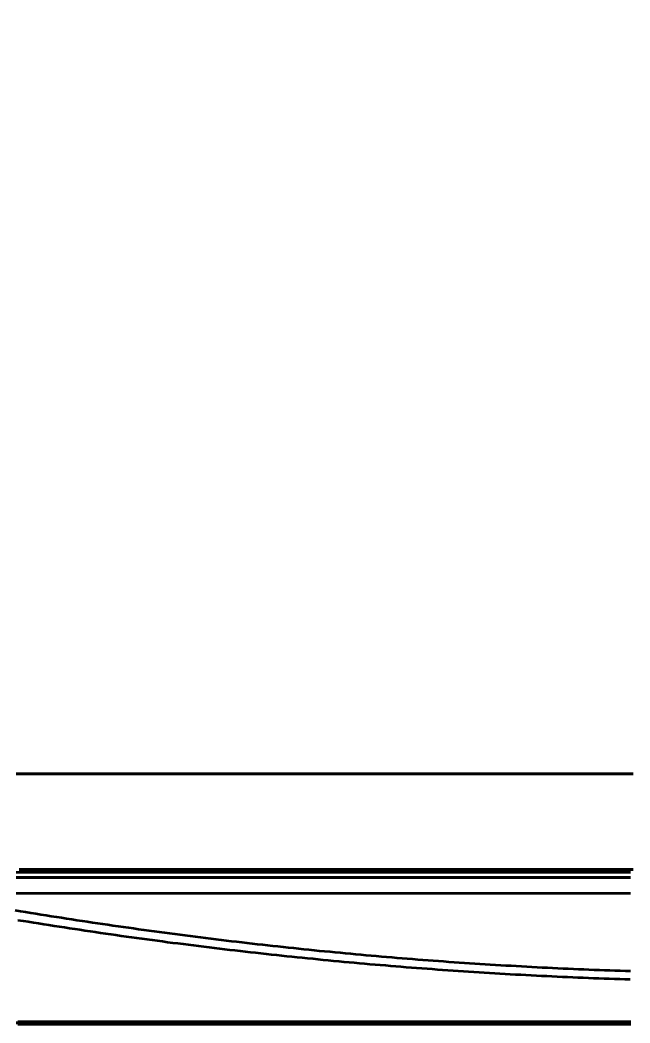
# Model space of a CAD drawing. Header units: millimetres. Extents: x 0 to 2208, y 0 to 420.
# Drawn here: x 90.56 to 102.3, y 123.34 to 142.66 of the extents above; entities that cross this region are included whole.
import ezdxf

# ---------------------------------------------------------------- set-up
doc = ezdxf.new("R2010")
doc.units = ezdxf.units.MM
doc.linetypes.add('IRAM-E-TRAZOS', pattern=[5, 4, -1])
for name, color, linetype, lineweight in [('01-VISIBLE', 7, 'CONTINUOUS', 70), ('02-OCULTA', 4, 'IRAM-E-TRAZOS', 35), ('04-COTA', 3, 'CONTINUOUS', 18)]:
    doc.layers.add(name, color=color, linetype=linetype, lineweight=lineweight)
doc.styles.add('ISO3098', font='isocpeur.ttf')
doc.dimstyles.new('FLAMA-IRAM', dxfattribs={"dimtxt": 3.5, "dimasz": 3.5, "dimexe": 2, "dimexo": 1.5, "dimgap": 1, "dimtad": 1, "dimdec": 1, "dimtxsty": 'ISO3098', "dimblk": 'IRAM_FLECHA', "dimblk1": 'IRAM_FLECHA', "dimblk2": 'IRAM_FLECHA', "dimcen": 2.5, "dimclrd": 256, "dimclre": 256, "dimclrt": 256, "dimazin": 3, "dimtfac": 1, "dimtmove": 0, "dimatfit": 3, "dimlwd": 18, "dimlwe": 18})

# ---------------------------------------------------------------- blocks, each defined once
blk = doc.blocks.new('IRAM_FLECHA')
blk.add_solid([(0, 0), (-1, 0.125), (-1, -0.125)])

msp = doc.modelspace()

# ---------------------------------------------------------------- linework, layer by layer
at = {"layer": '01-VISIBLE'}
msp.add_lwpolyline([(90.513, 123.335), (90.613, 123.335), (90.713, 123.335), (90.813, 123.335), (90.913, 123.335), (91.013, 123.335), (91.113, 123.335), (91.213, 123.335), (91.313, 123.335), (91.413, 123.335), (91.513, 123.335), (91.613, 123.335), (91.713, 123.335), (91.813, 123.335), (91.913, 123.335), (92.013, 123.335), (92.113, 123.335), (92.213, 123.335), (92.313, 123.335), (92.413, 123.335), (92.513, 123.335), (92.613, 123.335), (92.713, 123.335), (92.813, 123.335), (92.913, 123.335), (93.013, 123.335), (93.113, 123.335), (93.213, 123.335), (93.313, 123.335), (93.413, 123.335), (93.513, 123.335), (93.613, 123.335), (93.713, 123.335), (93.813, 123.335), (93.913, 123.335), (94.013, 123.335), (94.113, 123.335), (94.213, 123.335), (94.313, 123.335), (94.413, 123.335), (94.513, 123.335), (94.613, 123.335), (94.713, 123.335), (94.813, 123.335), (94.913, 123.335), (95.013, 123.335), (95.113, 123.335), (95.213, 123.335), (95.313, 123.335), (95.413, 123.335), (95.513, 123.335), (95.613, 123.335), (95.713, 123.335), (95.813, 123.335), (95.913, 123.335), (96.013, 123.335), (96.113, 123.335), (96.213, 123.335), (96.313, 123.335), (96.413, 123.335), (96.513, 123.335), (96.613, 123.335), (96.713, 123.335), (96.813, 123.335), (96.913, 123.335), (97.013, 123.335), (97.113, 123.335), (97.213, 123.335), (97.313, 123.335), (97.413, 123.335), (97.513, 123.335), (97.613, 123.335), (97.713, 123.335), (97.813, 123.335), (97.913, 123.335), (98.013, 123.335), (98.113, 123.335), (98.213, 123.335), (98.313, 123.335), (98.413, 123.335), (98.513, 123.335), (98.613, 123.335), (98.713, 123.335), (98.813, 123.335), (98.913, 123.335), (99.013, 123.335), (99.113, 123.335), (99.213, 123.335), (99.313, 123.335), (99.413, 123.335), (99.513, 123.335), (99.613, 123.335), (99.713, 123.335), (99.813, 123.335), (99.913, 123.335), (100.013, 123.335), (100.113, 123.335), (100.213, 123.335), (100.313, 123.335), (100.413, 123.335), (100.513, 123.335), (100.613, 123.335), (100.713, 123.335), (100.813, 123.335), (100.913, 123.335), (101.013, 123.335), (101.113, 123.335), (101.213, 123.335), (101.313, 123.335), (101.413, 123.335), (101.513, 123.335), (101.613, 123.335), (101.713, 123.335), (101.813, 123.335), (101.913, 123.335), (102.013, 123.335), (102.113, 123.335), (102.213, 123.335), (102.313, 123.335)], dxfattribs=at)
at = {"layer": '02-OCULTA'}
for points in [[(102.307, 128.135), (102.207, 128.135), (102.107, 128.135), (102.007, 128.135), (101.906, 128.135), (101.806, 128.135), (101.706, 128.135), (101.606, 128.135), (101.506, 128.135), (101.405, 128.135), (101.305, 128.135), (101.205, 128.135), (101.105, 128.135), (101.004, 128.135), (100.904, 128.135), (100.804, 128.135), (100.704, 128.135), (100.604, 128.135), (100.503, 128.135), (100.403, 128.135), (100.303, 128.135), (100.203, 128.135), (100.103, 128.135), (100.002, 128.135), (99.902, 128.135), (99.802, 128.135), (99.702, 128.135), (99.602, 128.135), (99.501, 128.135), (99.401, 128.135), (99.301, 128.135), (99.201, 128.135), (99.1, 128.135), (99, 128.135), (98.9, 128.135), (98.8, 128.135), (98.7, 128.135), (98.599, 128.135), (98.499, 128.135), (98.399, 128.135), (98.299, 128.135), (98.199, 128.135), (98.098, 128.135), (97.998, 128.135), (97.898, 128.135), (97.798, 128.135), (97.697, 128.135), (97.597, 128.135), (97.497, 128.135), (97.397, 128.135), (97.297, 128.135), (97.196, 128.135), (97.096, 128.135), (96.996, 128.135), (96.896, 128.135), (96.796, 128.135), (96.695, 128.135), (96.595, 128.135), (96.495, 128.135), (96.395, 128.135), (96.294, 128.135), (96.194, 128.135), (96.094, 128.135), (95.994, 128.135), (95.894, 128.135), (95.793, 128.135), (95.693, 128.135), (95.593, 128.135), (95.493, 128.135), (95.393, 128.135), (95.292, 128.135), (95.192, 128.135), (95.092, 128.135), (94.992, 128.135), (94.892, 128.135), (94.791, 128.135), (94.691, 128.135), (94.591, 128.135), (94.491, 128.135), (94.39, 128.135), (94.29, 128.135), (94.19, 128.135), (94.09, 128.135), (93.99, 128.135), (93.889, 128.135), (93.789, 128.135), (93.689, 128.135), (93.589, 128.135), (93.489, 128.135), (93.388, 128.135), (93.288, 128.135), (93.188, 128.135), (93.088, 128.135), (92.987, 128.135), (92.887, 128.135), (92.787, 128.135), (92.687, 128.135), (92.587, 128.135), (92.486, 128.135), (92.386, 128.135), (92.286, 128.135), (92.186, 128.135), (92.086, 128.135), (91.985, 128.135), (91.885, 128.135), (91.785, 128.135), (91.685, 128.135), (91.584, 128.135), (91.484, 128.135), (91.384, 128.135), (91.284, 128.135), (91.184, 128.135), (91.083, 128.135), (90.983, 128.135), (90.883, 128.135), (90.783, 128.135), (90.683, 128.135), (90.582, 128.135), (90.482, 128.135)], [(90.482, 128.135), (90.582, 128.135), (90.683, 128.135), (90.783, 128.135), (90.883, 128.135), (90.983, 128.135), (91.083, 128.135), (91.184, 128.135), (91.284, 128.135), (91.384, 128.135), (91.484, 128.135), (91.584, 128.135), (91.685, 128.135), (91.785, 128.135), (91.885, 128.135), (91.985, 128.135), (92.086, 128.135), (92.186, 128.135), (92.286, 128.135), (92.386, 128.135), (92.486, 128.135), (92.587, 128.135), (92.687, 128.135), (92.787, 128.135), (92.887, 128.135), (92.987, 128.135), (93.088, 128.135), (93.188, 128.135), (93.288, 128.135), (93.388, 128.135), (93.489, 128.135), (93.589, 128.135), (93.689, 128.135), (93.789, 128.135), (93.889, 128.135), (93.99, 128.135), (94.09, 128.135), (94.19, 128.135), (94.29, 128.135), (94.39, 128.135), (94.491, 128.135), (94.591, 128.135), (94.691, 128.135), (94.791, 128.135), (94.892, 128.135), (94.992, 128.135), (95.092, 128.135), (95.192, 128.135), (95.292, 128.135), (95.393, 128.135), (95.493, 128.135), (95.593, 128.135), (95.693, 128.135), (95.793, 128.135), (95.894, 128.135), (95.994, 128.135), (96.094, 128.135), (96.194, 128.135), (96.294, 128.135), (96.395, 128.135), (96.495, 128.135), (96.595, 128.135), (96.695, 128.135), (96.796, 128.135), (96.896, 128.135), (96.996, 128.135), (97.096, 128.135), (97.196, 128.135), (97.297, 128.135), (97.397, 128.135), (97.497, 128.135), (97.597, 128.135), (97.697, 128.135), (97.798, 128.135), (97.898, 128.135), (97.998, 128.135), (98.098, 128.135), (98.199, 128.135), (98.299, 128.135), (98.399, 128.135), (98.499, 128.135), (98.599, 128.135), (98.7, 128.135), (98.8, 128.135), (98.9, 128.135), (99, 128.135), (99.1, 128.135), (99.201, 128.135), (99.301, 128.135), (99.401, 128.135), (99.501, 128.135), (99.602, 128.135), (99.702, 128.135), (99.802, 128.135), (99.902, 128.135), (100.002, 128.135), (100.103, 128.135), (100.203, 128.135), (100.303, 128.135), (100.403, 128.135), (100.503, 128.135), (100.604, 128.135), (100.704, 128.135), (100.804, 128.135), (100.904, 128.135), (101.004, 128.135), (101.105, 128.135), (101.205, 128.135), (101.305, 128.135), (101.405, 128.135), (101.506, 128.135), (101.606, 128.135), (101.706, 128.135), (101.806, 128.135), (101.906, 128.135), (102.007, 128.135), (102.107, 128.135), (102.207, 128.135), (102.307, 128.135)], [(102.359, 128.135), (102.259, 128.135), (102.158, 128.135), (102.058, 128.135), (101.958, 128.135), (101.858, 128.135), (101.758, 128.135), (101.658, 128.135), (101.557, 128.135), (101.457, 128.135), (101.357, 128.135), (101.257, 128.135), (101.157, 128.135), (101.057, 128.135), (100.956, 128.135), (100.856, 128.135), (100.756, 128.135), (100.656, 128.135), (100.556, 128.135), (100.456, 128.135), (100.356, 128.135), (100.255, 128.135), (100.155, 128.135), (100.055, 128.135), (99.955, 128.135), (99.855, 128.135), (99.755, 128.135), (99.654, 128.135), (99.554, 128.135), (99.454, 128.135), (99.354, 128.135), (99.254, 128.135), (99.154, 128.135), (99.053, 128.135), (98.953, 128.135), (98.853, 128.135), (98.753, 128.135), (98.653, 128.135), (98.553, 128.135), (98.452, 128.135), (98.352, 128.135), (98.252, 128.135), (98.152, 128.135), (98.052, 128.135), (97.952, 128.135), (97.851, 128.135), (97.751, 128.135), (97.651, 128.135), (97.551, 128.135), (97.451, 128.135), (97.351, 128.135), (97.251, 128.135), (97.15, 128.135), (97.05, 128.135), (96.95, 128.135), (96.85, 128.135), (96.75, 128.135), (96.65, 128.135), (96.549, 128.135), (96.449, 128.135), (96.349, 128.135), (96.249, 128.135), (96.149, 128.135), (96.049, 128.135), (95.948, 128.135), (95.848, 128.135), (95.748, 128.135), (95.648, 128.135), (95.548, 128.135), (95.448, 128.135), (95.347, 128.135), (95.247, 128.135), (95.147, 128.135), (95.047, 128.135), (94.947, 128.135), (94.847, 128.135), (94.747, 128.135), (94.646, 128.135), (94.546, 128.135), (94.446, 128.135), (94.346, 128.135), (94.246, 128.135), (94.146, 128.135), (94.045, 128.135), (93.945, 128.135), (93.845, 128.135), (93.745, 128.135), (93.645, 128.135), (93.545, 128.135), (93.444, 128.135), (93.344, 128.135), (93.244, 128.135), (93.144, 128.135), (93.044, 128.135), (92.944, 128.135), (92.843, 128.135), (92.743, 128.135), (92.643, 128.135), (92.543, 128.135), (92.443, 128.135), (92.343, 128.135), (92.242, 128.135), (92.142, 128.135), (92.042, 128.135), (91.942, 128.135), (91.842, 128.135), (91.742, 128.135), (91.642, 128.135), (91.541, 128.135), (91.441, 128.135), (91.341, 128.135), (91.241, 128.135), (91.141, 128.135), (91.041, 128.135), (90.94, 128.135), (90.84, 128.135), (90.74, 128.135), (90.64, 128.135), (90.54, 128.135)], [(90.54, 128.135), (90.64, 128.135), (90.74, 128.135), (90.84, 128.135), (90.94, 128.135), (91.041, 128.135), (91.141, 128.135), (91.241, 128.135), (91.341, 128.135), (91.441, 128.135), (91.541, 128.135), (91.642, 128.135), (91.742, 128.135), (91.842, 128.135), (91.942, 128.135), (92.042, 128.135), (92.142, 128.135), (92.242, 128.135), (92.343, 128.135), (92.443, 128.135), (92.543, 128.135), (92.643, 128.135), (92.743, 128.135), (92.843, 128.135), (92.944, 128.135), (93.044, 128.135), (93.144, 128.135), (93.244, 128.135), (93.344, 128.135), (93.444, 128.135), (93.545, 128.135), (93.645, 128.135), (93.745, 128.135), (93.845, 128.135), (93.945, 128.135), (94.045, 128.135), (94.146, 128.135), (94.246, 128.135), (94.346, 128.135), (94.446, 128.135), (94.546, 128.135), (94.646, 128.135), (94.747, 128.135), (94.847, 128.135), (94.947, 128.135), (95.047, 128.135), (95.147, 128.135), (95.247, 128.135), (95.347, 128.135), (95.448, 128.135), (95.548, 128.135), (95.648, 128.135), (95.748, 128.135), (95.848, 128.135), (95.948, 128.135), (96.049, 128.135), (96.149, 128.135), (96.249, 128.135), (96.349, 128.135), (96.449, 128.135), (96.549, 128.135), (96.65, 128.135), (96.75, 128.135), (96.85, 128.135), (96.95, 128.135), (97.05, 128.135), (97.15, 128.135), (97.251, 128.135), (97.351, 128.135), (97.451, 128.135), (97.551, 128.135), (97.651, 128.135), (97.751, 128.135), (97.851, 128.135), (97.952, 128.135), (98.052, 128.135), (98.152, 128.135), (98.252, 128.135), (98.352, 128.135), (98.452, 128.135), (98.553, 128.135), (98.653, 128.135), (98.753, 128.135), (98.853, 128.135), (98.953, 128.135), (99.053, 128.135), (99.154, 128.135), (99.254, 128.135), (99.354, 128.135), (99.454, 128.135), (99.554, 128.135), (99.654, 128.135), (99.755, 128.135), (99.855, 128.135), (99.955, 128.135), (100.055, 128.135), (100.155, 128.135), (100.255, 128.135), (100.356, 128.135), (100.456, 128.135), (100.556, 128.135), (100.656, 128.135), (100.756, 128.135), (100.856, 128.135), (100.956, 128.135), (101.057, 128.135), (101.157, 128.135), (101.257, 128.135), (101.357, 128.135), (101.457, 128.135), (101.557, 128.135), (101.658, 128.135), (101.758, 128.135), (101.858, 128.135), (101.958, 128.135), (102.058, 128.135), (102.158, 128.135), (102.259, 128.135), (102.359, 128.135)], [(102.307, 126.235), (102.207, 126.235), (102.107, 126.235), (102.007, 126.235), (101.906, 126.235), (101.806, 126.235), (101.706, 126.235), (101.606, 126.235), (101.506, 126.235), (101.405, 126.235), (101.305, 126.235), (101.205, 126.235), (101.105, 126.235), (101.004, 126.235), (100.904, 126.235), (100.804, 126.235), (100.704, 126.235), (100.604, 126.235), (100.503, 126.235), (100.403, 126.235), (100.303, 126.235), (100.203, 126.235), (100.103, 126.235), (100.002, 126.235), (99.902, 126.235), (99.802, 126.235), (99.702, 126.235), (99.602, 126.235), (99.501, 126.235), (99.401, 126.235), (99.301, 126.235), (99.201, 126.235), (99.1, 126.235), (99, 126.235), (98.9, 126.235), (98.8, 126.235), (98.7, 126.235), (98.599, 126.235), (98.499, 126.235), (98.399, 126.235), (98.299, 126.235), (98.199, 126.235), (98.098, 126.235), (97.998, 126.235), (97.898, 126.235), (97.798, 126.235), (97.697, 126.235), (97.597, 126.235), (97.497, 126.235), (97.397, 126.235), (97.297, 126.235), (97.196, 126.235), (97.096, 126.235), (96.996, 126.235), (96.896, 126.235), (96.796, 126.235), (96.695, 126.235), (96.595, 126.235), (96.495, 126.235), (96.395, 126.235), (96.294, 126.235), (96.194, 126.235), (96.094, 126.235), (95.994, 126.235), (95.894, 126.235), (95.793, 126.235), (95.693, 126.235), (95.593, 126.235), (95.493, 126.235), (95.393, 126.235), (95.292, 126.235), (95.192, 126.235), (95.092, 126.235), (94.992, 126.235), (94.892, 126.235), (94.791, 126.235), (94.691, 126.235), (94.591, 126.235), (94.491, 126.235), (94.39, 126.235), (94.29, 126.235), (94.19, 126.235), (94.09, 126.235), (93.99, 126.235), (93.889, 126.235), (93.789, 126.235), (93.689, 126.235), (93.589, 126.235), (93.489, 126.235), (93.388, 126.235), (93.288, 126.235), (93.188, 126.235), (93.088, 126.235), (92.987, 126.235), (92.887, 126.235), (92.787, 126.235), (92.687, 126.235), (92.587, 126.235), (92.486, 126.235), (92.386, 126.235), (92.286, 126.235), (92.186, 126.235), (92.086, 126.235), (91.985, 126.235), (91.885, 126.235), (91.785, 126.235), (91.685, 126.235), (91.584, 126.235), (91.484, 126.235), (91.384, 126.235), (91.284, 126.235), (91.184, 126.235), (91.083, 126.235), (90.983, 126.235), (90.883, 126.235), (90.783, 126.235), (90.683, 126.235), (90.582, 126.235), (90.482, 126.235)], [(102.307, 126.235), (102.207, 126.235), (102.107, 126.235), (102.007, 126.235), (101.906, 126.235), (101.806, 126.235), (101.706, 126.235), (101.606, 126.235), (101.506, 126.235), (101.405, 126.235), (101.305, 126.235), (101.205, 126.235), (101.105, 126.235), (101.004, 126.235), (100.904, 126.235), (100.804, 126.235), (100.704, 126.235), (100.604, 126.235), (100.503, 126.235), (100.403, 126.235), (100.303, 126.235), (100.203, 126.235), (100.103, 126.235), (100.002, 126.235), (99.902, 126.235), (99.802, 126.235), (99.702, 126.235), (99.602, 126.235), (99.501, 126.235), (99.401, 126.235), (99.301, 126.235), (99.201, 126.235), (99.1, 126.235), (99, 126.235), (98.9, 126.235), (98.8, 126.235), (98.7, 126.235), (98.599, 126.235), (98.499, 126.235), (98.399, 126.235), (98.299, 126.235), (98.199, 126.235), (98.098, 126.235), (97.998, 126.235), (97.898, 126.235), (97.798, 126.235), (97.697, 126.235), (97.597, 126.235), (97.497, 126.235), (97.397, 126.235), (97.297, 126.235), (97.196, 126.235), (97.096, 126.235), (96.996, 126.235), (96.896, 126.235), (96.796, 126.235), (96.695, 126.235), (96.595, 126.235), (96.495, 126.235), (96.395, 126.235), (96.294, 126.235), (96.194, 126.235), (96.094, 126.235), (95.994, 126.235), (95.894, 126.235), (95.793, 126.235), (95.693, 126.235), (95.593, 126.235), (95.493, 126.235), (95.393, 126.235), (95.292, 126.235), (95.192, 126.235), (95.092, 126.235), (94.992, 126.235), (94.892, 126.235), (94.791, 126.235), (94.691, 126.235), (94.591, 126.235), (94.491, 126.235), (94.39, 126.235), (94.29, 126.235), (94.19, 126.235), (94.09, 126.235), (93.99, 126.235), (93.889, 126.235), (93.789, 126.235), (93.689, 126.235), (93.589, 126.235), (93.489, 126.235), (93.388, 126.235), (93.288, 126.235), (93.188, 126.235), (93.088, 126.235), (92.987, 126.235), (92.887, 126.235), (92.787, 126.235), (92.687, 126.235), (92.587, 126.235), (92.486, 126.235), (92.386, 126.235), (92.286, 126.235), (92.186, 126.235), (92.086, 126.235), (91.985, 126.235), (91.885, 126.235), (91.785, 126.235), (91.685, 126.235), (91.584, 126.235), (91.484, 126.235), (91.384, 126.235), (91.284, 126.235), (91.184, 126.235), (91.083, 126.235), (90.983, 126.235), (90.883, 126.235), (90.783, 126.235), (90.683, 126.235), (90.582, 126.235), (90.482, 126.235)], [(102.359, 126.295), (102.259, 126.295), (102.158, 126.295), (102.058, 126.295), (101.958, 126.295), (101.858, 126.295), (101.758, 126.295), (101.658, 126.295), (101.557, 126.295), (101.457, 126.295), (101.357, 126.295), (101.257, 126.295), (101.157, 126.295), (101.057, 126.295), (100.956, 126.295), (100.856, 126.295), (100.756, 126.295), (100.656, 126.295), (100.556, 126.295), (100.456, 126.295), (100.356, 126.295), (100.255, 126.295), (100.155, 126.295), (100.055, 126.295), (99.955, 126.295), (99.855, 126.295), (99.755, 126.295), (99.654, 126.295), (99.554, 126.295), (99.454, 126.295), (99.354, 126.295), (99.254, 126.295), (99.154, 126.295), (99.053, 126.295), (98.953, 126.295), (98.853, 126.295), (98.753, 126.295), (98.653, 126.295), (98.553, 126.295), (98.452, 126.295), (98.352, 126.295), (98.252, 126.295), (98.152, 126.295), (98.052, 126.295), (97.952, 126.295), (97.851, 126.295), (97.751, 126.295), (97.651, 126.295), (97.551, 126.295), (97.451, 126.295), (97.351, 126.295), (97.251, 126.295), (97.15, 126.295), (97.05, 126.295), (96.95, 126.295), (96.85, 126.295), (96.75, 126.295), (96.65, 126.295), (96.549, 126.295), (96.449, 126.295), (96.349, 126.295), (96.249, 126.295), (96.149, 126.295), (96.049, 126.295), (95.948, 126.295), (95.848, 126.295), (95.748, 126.295), (95.648, 126.295), (95.548, 126.295), (95.448, 126.295), (95.347, 126.295), (95.247, 126.295), (95.147, 126.295), (95.047, 126.295), (94.947, 126.295), (94.847, 126.295), (94.747, 126.295), (94.646, 126.295), (94.546, 126.295), (94.446, 126.295), (94.346, 126.295), (94.246, 126.295), (94.146, 126.295), (94.045, 126.295), (93.945, 126.295), (93.845, 126.295), (93.745, 126.295), (93.645, 126.295), (93.545, 126.295), (93.444, 126.295), (93.344, 126.295), (93.244, 126.295), (93.144, 126.295), (93.044, 126.295), (92.944, 126.295), (92.843, 126.295), (92.743, 126.295), (92.643, 126.295), (92.543, 126.295), (92.443, 126.295), (92.343, 126.295), (92.242, 126.295), (92.142, 126.295), (92.042, 126.295), (91.942, 126.295), (91.842, 126.295), (91.742, 126.295), (91.642, 126.295), (91.541, 126.295), (91.441, 126.295), (91.341, 126.295), (91.241, 126.295), (91.141, 126.295), (91.041, 126.295), (90.94, 126.295), (90.84, 126.295), (90.74, 126.295), (90.64, 126.295), (90.54, 126.295)], [(90.54, 126.295), (90.64, 126.295), (90.74, 126.295), (90.84, 126.295), (90.94, 126.295), (91.041, 126.295), (91.141, 126.295), (91.241, 126.295), (91.341, 126.295), (91.441, 126.295), (91.541, 126.295), (91.642, 126.295), (91.742, 126.295), (91.842, 126.295), (91.942, 126.295), (92.042, 126.295), (92.142, 126.295), (92.242, 126.295), (92.343, 126.295), (92.443, 126.295), (92.543, 126.295), (92.643, 126.295), (92.743, 126.295), (92.843, 126.295), (92.944, 126.295), (93.044, 126.295), (93.144, 126.295), (93.244, 126.295), (93.344, 126.295), (93.444, 126.295), (93.545, 126.295), (93.645, 126.295), (93.745, 126.295), (93.845, 126.295), (93.945, 126.295), (94.045, 126.295), (94.146, 126.295), (94.246, 126.295), (94.346, 126.295), (94.446, 126.295), (94.546, 126.295), (94.646, 126.295), (94.747, 126.295), (94.847, 126.295), (94.947, 126.295), (95.047, 126.295), (95.147, 126.295), (95.247, 126.295), (95.347, 126.295), (95.448, 126.295), (95.548, 126.295), (95.648, 126.295), (95.748, 126.295), (95.848, 126.295), (95.948, 126.295), (96.049, 126.295), (96.149, 126.295), (96.249, 126.295), (96.349, 126.295), (96.449, 126.295), (96.549, 126.295), (96.65, 126.295), (96.75, 126.295), (96.85, 126.295), (96.95, 126.295), (97.05, 126.295), (97.15, 126.295), (97.251, 126.295), (97.351, 126.295), (97.451, 126.295), (97.551, 126.295), (97.651, 126.295), (97.751, 126.295), (97.851, 126.295), (97.952, 126.295), (98.052, 126.295), (98.152, 126.295), (98.252, 126.295), (98.352, 126.295), (98.452, 126.295), (98.553, 126.295), (98.653, 126.295), (98.753, 126.295), (98.853, 126.295), (98.953, 126.295), (99.053, 126.295), (99.154, 126.295), (99.254, 126.295), (99.354, 126.295), (99.454, 126.295), (99.554, 126.295), (99.654, 126.295), (99.755, 126.295), (99.855, 126.295), (99.955, 126.295), (100.055, 126.295), (100.155, 126.295), (100.255, 126.295), (100.356, 126.295), (100.456, 126.295), (100.556, 126.295), (100.656, 126.295), (100.756, 126.295), (100.856, 126.295), (100.956, 126.295), (101.057, 126.295), (101.157, 126.295), (101.257, 126.295), (101.357, 126.295), (101.457, 126.295), (101.557, 126.295), (101.658, 126.295), (101.758, 126.295), (101.858, 126.295), (101.958, 126.295), (102.058, 126.295), (102.158, 126.295), (102.259, 126.295), (102.359, 126.295)], [(102.307, 126.135), (102.207, 126.135), (102.107, 126.135), (102.007, 126.135), (101.906, 126.135), (101.806, 126.135), (101.706, 126.135), (101.606, 126.135), (101.506, 126.135), (101.405, 126.135), (101.305, 126.135), (101.205, 126.135), (101.105, 126.135), (101.004, 126.135), (100.904, 126.135), (100.804, 126.135), (100.704, 126.135), (100.604, 126.135), (100.503, 126.135), (100.403, 126.135), (100.303, 126.135), (100.203, 126.135), (100.103, 126.135), (100.002, 126.135), (99.902, 126.135), (99.802, 126.135), (99.702, 126.135), (99.602, 126.135), (99.501, 126.135), (99.401, 126.135), (99.301, 126.135), (99.201, 126.135), (99.1, 126.135), (99, 126.135), (98.9, 126.135), (98.8, 126.135), (98.7, 126.135), (98.599, 126.135), (98.499, 126.135), (98.399, 126.135), (98.299, 126.135), (98.199, 126.135), (98.098, 126.135), (97.998, 126.135), (97.898, 126.135), (97.798, 126.135), (97.697, 126.135), (97.597, 126.135), (97.497, 126.135), (97.397, 126.135), (97.297, 126.135), (97.196, 126.135), (97.096, 126.135), (96.996, 126.135), (96.896, 126.135), (96.796, 126.135), (96.695, 126.135), (96.595, 126.135), (96.495, 126.135), (96.395, 126.135), (96.294, 126.135), (96.194, 126.135), (96.094, 126.135), (95.994, 126.135), (95.894, 126.135), (95.793, 126.135), (95.693, 126.135), (95.593, 126.135), (95.493, 126.135), (95.393, 126.135), (95.292, 126.135), (95.192, 126.135), (95.092, 126.135), (94.992, 126.135), (94.892, 126.135), (94.791, 126.135), (94.691, 126.135), (94.591, 126.135), (94.491, 126.135), (94.39, 126.135), (94.29, 126.135), (94.19, 126.135), (94.09, 126.135), (93.99, 126.135), (93.889, 126.135), (93.789, 126.135), (93.689, 126.135), (93.589, 126.135), (93.489, 126.135), (93.388, 126.135), (93.288, 126.135), (93.188, 126.135), (93.088, 126.135), (92.987, 126.135), (92.887, 126.135), (92.787, 126.135), (92.687, 126.135), (92.587, 126.135), (92.486, 126.135), (92.386, 126.135), (92.286, 126.135), (92.186, 126.135), (92.086, 126.135), (91.985, 126.135), (91.885, 126.135), (91.785, 126.135), (91.685, 126.135), (91.584, 126.135), (91.484, 126.135), (91.384, 126.135), (91.284, 126.135), (91.184, 126.135), (91.083, 126.135), (90.983, 126.135), (90.883, 126.135), (90.783, 126.135), (90.683, 126.135), (90.582, 126.135), (90.482, 126.135)], [(90.482, 126.135), (90.582, 126.135), (90.683, 126.135), (90.783, 126.135), (90.883, 126.135), (90.983, 126.135), (91.083, 126.135), (91.184, 126.135), (91.284, 126.135), (91.384, 126.135), (91.484, 126.135), (91.584, 126.135), (91.685, 126.135), (91.785, 126.135), (91.885, 126.135), (91.985, 126.135), (92.086, 126.135), (92.186, 126.135), (92.286, 126.135), (92.386, 126.135), (92.486, 126.135), (92.587, 126.135), (92.687, 126.135), (92.787, 126.135), (92.887, 126.135), (92.987, 126.135), (93.088, 126.135), (93.188, 126.135), (93.288, 126.135), (93.388, 126.135), (93.489, 126.135), (93.589, 126.135), (93.689, 126.135), (93.789, 126.135), (93.889, 126.135), (93.99, 126.135), (94.09, 126.135), (94.19, 126.135), (94.29, 126.135), (94.39, 126.135), (94.491, 126.135), (94.591, 126.135), (94.691, 126.135), (94.791, 126.135), (94.892, 126.135), (94.992, 126.135), (95.092, 126.135), (95.192, 126.135), (95.292, 126.135), (95.393, 126.135), (95.493, 126.135), (95.593, 126.135), (95.693, 126.135), (95.793, 126.135), (95.894, 126.135), (95.994, 126.135), (96.094, 126.135), (96.194, 126.135), (96.294, 126.135), (96.395, 126.135), (96.495, 126.135), (96.595, 126.135), (96.695, 126.135), (96.796, 126.135), (96.896, 126.135), (96.996, 126.135), (97.096, 126.135), (97.196, 126.135), (97.297, 126.135), (97.397, 126.135), (97.497, 126.135), (97.597, 126.135), (97.697, 126.135), (97.798, 126.135), (97.898, 126.135), (97.998, 126.135), (98.098, 126.135), (98.199, 126.135), (98.299, 126.135), (98.399, 126.135), (98.499, 126.135), (98.599, 126.135), (98.7, 126.135), (98.8, 126.135), (98.9, 126.135), (99, 126.135), (99.1, 126.135), (99.201, 126.135), (99.301, 126.135), (99.401, 126.135), (99.501, 126.135), (99.602, 126.135), (99.702, 126.135), (99.802, 126.135), (99.902, 126.135), (100.002, 126.135), (100.103, 126.135), (100.203, 126.135), (100.303, 126.135), (100.403, 126.135), (100.503, 126.135), (100.604, 126.135), (100.704, 126.135), (100.804, 126.135), (100.904, 126.135), (101.004, 126.135), (101.105, 126.135), (101.205, 126.135), (101.305, 126.135), (101.405, 126.135), (101.506, 126.135), (101.606, 126.135), (101.706, 126.135), (101.806, 126.135), (101.906, 126.135), (102.007, 126.135), (102.107, 126.135), (102.207, 126.135), (102.307, 126.135)], [(90.482, 125.835), (90.582, 125.835), (90.683, 125.835), (90.783, 125.835), (90.883, 125.835), (90.983, 125.835), (91.083, 125.835), (91.184, 125.835), (91.284, 125.835), (91.384, 125.835), (91.484, 125.835), (91.584, 125.835), (91.685, 125.835), (91.785, 125.835), (91.885, 125.835), (91.985, 125.835), (92.086, 125.835), (92.186, 125.835), (92.286, 125.835), (92.386, 125.835), (92.486, 125.835), (92.587, 125.835), (92.687, 125.835), (92.787, 125.835), (92.887, 125.835), (92.987, 125.835), (93.088, 125.835), (93.188, 125.835), (93.288, 125.835), (93.388, 125.835), (93.489, 125.835), (93.589, 125.835), (93.689, 125.835), (93.789, 125.835), (93.889, 125.835), (93.99, 125.835), (94.09, 125.835), (94.19, 125.835), (94.29, 125.835), (94.39, 125.835), (94.491, 125.835), (94.591, 125.835), (94.691, 125.835), (94.791, 125.835), (94.892, 125.835), (94.992, 125.835), (95.092, 125.835), (95.192, 125.835), (95.292, 125.835), (95.393, 125.835), (95.493, 125.835), (95.593, 125.835), (95.693, 125.835), (95.793, 125.835), (95.894, 125.835), (95.994, 125.835), (96.094, 125.835), (96.194, 125.835), (96.294, 125.835), (96.395, 125.835), (96.495, 125.835), (96.595, 125.835), (96.695, 125.835), (96.796, 125.835), (96.896, 125.835), (96.996, 125.835), (97.096, 125.835), (97.196, 125.835), (97.297, 125.835), (97.397, 125.835), (97.497, 125.835), (97.597, 125.835), (97.697, 125.835), (97.798, 125.835), (97.898, 125.835), (97.998, 125.835), (98.098, 125.835), (98.199, 125.835), (98.299, 125.835), (98.399, 125.835), (98.499, 125.835), (98.599, 125.835), (98.7, 125.835), (98.8, 125.835), (98.9, 125.835), (99, 125.835), (99.1, 125.835), (99.201, 125.835), (99.301, 125.835), (99.401, 125.835), (99.501, 125.835), (99.602, 125.835), (99.702, 125.835), (99.802, 125.835), (99.902, 125.835), (100.002, 125.835), (100.103, 125.835), (100.203, 125.835), (100.303, 125.835), (100.403, 125.835), (100.503, 125.835), (100.604, 125.835), (100.704, 125.835), (100.804, 125.835), (100.904, 125.835), (101.004, 125.835), (101.105, 125.835), (101.205, 125.835), (101.305, 125.835), (101.405, 125.835), (101.506, 125.835), (101.606, 125.835), (101.706, 125.835), (101.806, 125.835), (101.906, 125.835), (102.007, 125.835), (102.107, 125.835), (102.207, 125.835), (102.307, 125.835)], [(90.482, 125.835), (90.582, 125.835), (90.683, 125.835), (90.783, 125.835), (90.883, 125.835), (90.983, 125.835), (91.083, 125.835), (91.184, 125.835), (91.284, 125.835), (91.384, 125.835), (91.484, 125.835), (91.584, 125.835), (91.685, 125.835), (91.785, 125.835), (91.885, 125.835), (91.985, 125.835), (92.086, 125.835), (92.186, 125.835), (92.286, 125.835), (92.386, 125.835), (92.486, 125.835), (92.587, 125.835), (92.687, 125.835), (92.787, 125.835), (92.887, 125.835), (92.987, 125.835), (93.088, 125.835), (93.188, 125.835), (93.288, 125.835), (93.388, 125.835), (93.489, 125.835), (93.589, 125.835), (93.689, 125.835), (93.789, 125.835), (93.889, 125.835), (93.99, 125.835), (94.09, 125.835), (94.19, 125.835), (94.29, 125.835), (94.39, 125.835), (94.491, 125.835), (94.591, 125.835), (94.691, 125.835), (94.791, 125.835), (94.892, 125.835), (94.992, 125.835), (95.092, 125.835), (95.192, 125.835), (95.292, 125.835), (95.393, 125.835), (95.493, 125.835), (95.593, 125.835), (95.693, 125.835), (95.793, 125.835), (95.894, 125.835), (95.994, 125.835), (96.094, 125.835), (96.194, 125.835), (96.294, 125.835), (96.395, 125.835), (96.495, 125.835), (96.595, 125.835), (96.695, 125.835), (96.796, 125.835), (96.896, 125.835), (96.996, 125.835), (97.096, 125.835), (97.196, 125.835), (97.297, 125.835), (97.397, 125.835), (97.497, 125.835), (97.597, 125.835), (97.697, 125.835), (97.798, 125.835), (97.898, 125.835), (97.998, 125.835), (98.098, 125.835), (98.199, 125.835), (98.299, 125.835), (98.399, 125.835), (98.499, 125.835), (98.599, 125.835), (98.7, 125.835), (98.8, 125.835), (98.9, 125.835), (99, 125.835), (99.1, 125.835), (99.201, 125.835), (99.301, 125.835), (99.401, 125.835), (99.501, 125.835), (99.602, 125.835), (99.702, 125.835), (99.802, 125.835), (99.902, 125.835), (100.002, 125.835), (100.103, 125.835), (100.203, 125.835), (100.303, 125.835), (100.403, 125.835), (100.503, 125.835), (100.604, 125.835), (100.704, 125.835), (100.804, 125.835), (100.904, 125.835), (101.004, 125.835), (101.105, 125.835), (101.205, 125.835), (101.305, 125.835), (101.405, 125.835), (101.506, 125.835), (101.606, 125.835), (101.706, 125.835), (101.806, 125.835), (101.906, 125.835), (102.007, 125.835), (102.107, 125.835), (102.207, 125.835), (102.307, 125.835)], [(90.463, 125.508), (90.562, 125.492), (90.661, 125.476), (90.76, 125.46), (90.858, 125.443), (90.957, 125.427), (91.056, 125.412), (91.155, 125.396), (91.254, 125.38), (91.353, 125.365), (91.452, 125.349), (91.551, 125.334), (91.65, 125.319), (91.749, 125.304), (91.848, 125.289), (91.947, 125.274), (92.046, 125.259), (92.145, 125.244), (92.244, 125.23), (92.343, 125.215), (92.442, 125.201), (92.541, 125.187), (92.64, 125.173), (92.739, 125.159), (92.838, 125.145), (92.937, 125.131), (93.037, 125.117), (93.136, 125.104), (93.235, 125.09), (93.334, 125.077), (93.433, 125.064), (93.533, 125.051), (93.632, 125.037), (93.731, 125.025), (93.831, 125.012), (93.93, 124.999), (94.029, 124.987), (94.129, 124.974), (94.228, 124.962), (94.327, 124.95), (94.427, 124.937), (94.526, 124.925), (94.625, 124.914), (94.725, 124.902), (94.824, 124.89), (94.924, 124.879), (95.023, 124.867), (95.123, 124.856), (95.222, 124.845), (95.322, 124.833), (95.421, 124.822), (95.521, 124.812), (95.62, 124.801), (95.72, 124.79), (95.819, 124.78), (95.919, 124.769), (96.018, 124.759), (96.118, 124.749), (96.218, 124.738), (96.317, 124.728), (96.417, 124.719), (96.517, 124.709), (96.616, 124.699), (96.716, 124.69), (96.816, 124.68), (96.915, 124.671), (97.015, 124.662), (97.115, 124.653), (97.214, 124.644), (97.314, 124.635), (97.414, 124.626), (97.514, 124.617), (97.613, 124.609), (97.713, 124.601), (97.813, 124.592), (97.913, 124.584), (98.012, 124.576), (98.112, 124.568), (98.212, 124.56), (98.312, 124.552), (98.412, 124.545), (98.511, 124.537), (98.611, 124.53), (98.711, 124.523), (98.811, 124.516), (98.911, 124.509), (99.011, 124.502), (99.111, 124.495), (99.211, 124.488), (99.31, 124.481), (99.41, 124.475), (99.51, 124.469), (99.61, 124.462), (99.71, 124.456), (99.81, 124.45), (99.91, 124.444), (100.01, 124.439), (100.11, 124.433), (100.21, 124.427), (100.31, 124.422), (100.41, 124.417), (100.51, 124.411), (100.61, 124.406), (100.71, 124.401), (100.81, 124.396), (100.91, 124.392), (101.01, 124.387), (101.11, 124.382), (101.21, 124.378), (101.31, 124.374), (101.41, 124.37), (101.51, 124.365), (101.61, 124.361), (101.71, 124.358), (101.81, 124.354), (101.91, 124.35), (102.01, 124.347), (102.11, 124.343), (102.21, 124.34), (102.31, 124.337)], [(90.515, 125.319), (90.615, 125.303), (90.714, 125.287), (90.813, 125.271), (90.912, 125.255), (91.011, 125.24), (91.11, 125.224), (91.21, 125.209), (91.309, 125.193), (91.408, 125.178), (91.507, 125.163), (91.607, 125.148), (91.706, 125.133), (91.805, 125.118), (91.905, 125.103), (92.004, 125.089), (92.103, 125.074), (92.203, 125.06), (92.302, 125.045), (92.402, 125.031), (92.501, 125.017), (92.6, 125.003), (92.7, 124.989), (92.799, 124.976), (92.899, 124.962), (92.998, 124.948), (93.098, 124.935), (93.197, 124.922), (93.297, 124.909), (93.397, 124.895), (93.496, 124.882), (93.596, 124.87), (93.695, 124.857), (93.795, 124.844), (93.895, 124.832), (93.994, 124.819), (94.094, 124.807), (94.194, 124.795), (94.293, 124.783), (94.393, 124.771), (94.493, 124.759), (94.593, 124.747), (94.692, 124.735), (94.792, 124.724), (94.892, 124.712), (94.992, 124.701), (95.091, 124.69), (95.191, 124.679), (95.291, 124.668), (95.391, 124.657), (95.491, 124.646), (95.591, 124.635), (95.69, 124.625), (95.79, 124.614), (95.89, 124.604), (95.99, 124.594), (96.09, 124.584), (96.19, 124.574), (96.29, 124.564), (96.39, 124.554), (96.49, 124.544), (96.59, 124.535), (96.69, 124.525), (96.79, 124.516), (96.89, 124.507), (96.99, 124.498), (97.09, 124.489), (97.19, 124.48), (97.29, 124.471), (97.39, 124.463), (97.49, 124.454), (97.59, 124.446), (97.69, 124.437), (97.79, 124.429), (97.89, 124.421), (97.99, 124.413), (98.091, 124.405), (98.191, 124.397), (98.291, 124.39), (98.391, 124.382), (98.491, 124.375), (98.591, 124.367), (98.691, 124.36), (98.792, 124.353), (98.892, 124.346), (98.992, 124.339), (99.092, 124.333), (99.192, 124.326), (99.293, 124.319), (99.393, 124.313), (99.493, 124.307), (99.593, 124.301), (99.694, 124.295), (99.794, 124.289), (99.894, 124.283), (99.994, 124.277), (100.095, 124.271), (100.195, 124.266), (100.295, 124.261), (100.395, 124.255), (100.496, 124.25), (100.596, 124.245), (100.696, 124.24), (100.797, 124.235), (100.897, 124.231), (100.997, 124.226), (101.098, 124.221), (101.198, 124.217), (101.298, 124.213), (101.399, 124.209), (101.499, 124.205), (101.599, 124.201), (101.7, 124.197), (101.8, 124.193), (101.9, 124.19), (102.001, 124.186), (102.101, 124.183), (102.202, 124.18), (102.302, 124.177)], [(102.307, 123.335), (102.207, 123.335), (102.107, 123.335), (102.007, 123.335), (101.906, 123.335), (101.806, 123.335), (101.706, 123.335), (101.606, 123.335), (101.506, 123.335), (101.405, 123.335), (101.305, 123.335), (101.205, 123.335), (101.105, 123.335), (101.004, 123.335), (100.904, 123.335), (100.804, 123.335), (100.704, 123.335), (100.604, 123.335), (100.503, 123.335), (100.403, 123.335), (100.303, 123.335), (100.203, 123.335), (100.103, 123.335), (100.002, 123.335), (99.902, 123.335), (99.802, 123.335), (99.702, 123.335), (99.602, 123.335), (99.501, 123.335), (99.401, 123.335), (99.301, 123.335), (99.201, 123.335), (99.1, 123.335), (99, 123.335), (98.9, 123.335), (98.8, 123.335), (98.7, 123.335), (98.599, 123.335), (98.499, 123.335), (98.399, 123.335), (98.299, 123.335), (98.199, 123.335), (98.098, 123.335), (97.998, 123.335), (97.898, 123.335), (97.798, 123.335), (97.697, 123.335), (97.597, 123.335), (97.497, 123.335), (97.397, 123.335), (97.297, 123.335), (97.196, 123.335), (97.096, 123.335), (96.996, 123.335), (96.896, 123.335), (96.796, 123.335), (96.695, 123.335), (96.595, 123.335), (96.495, 123.335), (96.395, 123.335), (96.294, 123.335), (96.194, 123.335), (96.094, 123.335), (95.994, 123.335), (95.894, 123.335), (95.793, 123.335), (95.693, 123.335), (95.593, 123.335), (95.493, 123.335), (95.393, 123.335), (95.292, 123.335), (95.192, 123.335), (95.092, 123.335), (94.992, 123.335), (94.892, 123.335), (94.791, 123.335), (94.691, 123.335), (94.591, 123.335), (94.491, 123.335), (94.39, 123.335), (94.29, 123.335), (94.19, 123.335), (94.09, 123.335), (93.99, 123.335), (93.889, 123.335), (93.789, 123.335), (93.689, 123.335), (93.589, 123.335), (93.489, 123.335), (93.388, 123.335), (93.288, 123.335), (93.188, 123.335), (93.088, 123.335), (92.987, 123.335), (92.887, 123.335), (92.787, 123.335), (92.687, 123.335), (92.587, 123.335), (92.486, 123.335), (92.386, 123.335), (92.286, 123.335), (92.186, 123.335), (92.086, 123.335), (91.985, 123.335), (91.885, 123.335), (91.785, 123.335), (91.685, 123.335), (91.584, 123.335), (91.484, 123.335), (91.384, 123.335), (91.284, 123.335), (91.184, 123.335), (91.083, 123.335), (90.983, 123.335), (90.883, 123.335), (90.783, 123.335), (90.683, 123.335), (90.582, 123.335), (90.482, 123.335)], [(90.482, 123.335), (90.582, 123.335), (90.683, 123.335), (90.783, 123.335), (90.883, 123.335), (90.983, 123.335), (91.083, 123.335), (91.184, 123.335), (91.284, 123.335), (91.384, 123.335), (91.484, 123.335), (91.584, 123.335), (91.685, 123.335), (91.785, 123.335), (91.885, 123.335), (91.985, 123.335), (92.086, 123.335), (92.186, 123.335), (92.286, 123.335), (92.386, 123.335), (92.486, 123.335), (92.587, 123.335), (92.687, 123.335), (92.787, 123.335), (92.887, 123.335), (92.987, 123.335), (93.088, 123.335), (93.188, 123.335), (93.288, 123.335), (93.388, 123.335), (93.489, 123.335), (93.589, 123.335), (93.689, 123.335), (93.789, 123.335), (93.889, 123.335), (93.99, 123.335), (94.09, 123.335), (94.19, 123.335), (94.29, 123.335), (94.39, 123.335), (94.491, 123.335), (94.591, 123.335), (94.691, 123.335), (94.791, 123.335), (94.892, 123.335), (94.992, 123.335), (95.092, 123.335), (95.192, 123.335), (95.292, 123.335), (95.393, 123.335), (95.493, 123.335), (95.593, 123.335), (95.693, 123.335), (95.793, 123.335), (95.894, 123.335), (95.994, 123.335), (96.094, 123.335), (96.194, 123.335), (96.294, 123.335), (96.395, 123.335), (96.495, 123.335), (96.595, 123.335), (96.695, 123.335), (96.796, 123.335), (96.896, 123.335), (96.996, 123.335), (97.096, 123.335), (97.196, 123.335), (97.297, 123.335), (97.397, 123.335), (97.497, 123.335), (97.597, 123.335), (97.697, 123.335), (97.798, 123.335), (97.898, 123.335), (97.998, 123.335), (98.098, 123.335), (98.199, 123.335), (98.299, 123.335), (98.399, 123.335), (98.499, 123.335), (98.599, 123.335), (98.7, 123.335), (98.8, 123.335), (98.9, 123.335), (99, 123.335), (99.1, 123.335), (99.201, 123.335), (99.301, 123.335), (99.401, 123.335), (99.501, 123.335), (99.602, 123.335), (99.702, 123.335), (99.802, 123.335), (99.902, 123.335), (100.002, 123.335), (100.103, 123.335), (100.203, 123.335), (100.303, 123.335), (100.403, 123.335), (100.503, 123.335), (100.604, 123.335), (100.704, 123.335), (100.804, 123.335), (100.904, 123.335), (101.004, 123.335), (101.105, 123.335), (101.205, 123.335), (101.305, 123.335), (101.405, 123.335), (101.506, 123.335), (101.606, 123.335), (101.706, 123.335), (101.806, 123.335), (101.906, 123.335), (102.007, 123.335), (102.107, 123.335), (102.207, 123.335), (102.307, 123.335)], [(102.313, 123.335), (102.213, 123.335), (102.113, 123.335), (102.013, 123.335), (101.913, 123.335), (101.813, 123.335), (101.713, 123.335), (101.613, 123.335), (101.513, 123.335), (101.413, 123.335), (101.313, 123.335), (101.213, 123.335), (101.113, 123.335), (101.013, 123.335), (100.913, 123.335), (100.813, 123.335), (100.713, 123.335), (100.613, 123.335), (100.513, 123.335), (100.413, 123.335), (100.313, 123.335), (100.213, 123.335), (100.113, 123.335), (100.013, 123.335), (99.913, 123.335), (99.813, 123.335), (99.713, 123.335), (99.613, 123.335), (99.513, 123.335), (99.413, 123.335), (99.313, 123.335), (99.213, 123.335), (99.113, 123.335), (99.013, 123.335), (98.913, 123.335), (98.813, 123.335), (98.713, 123.335), (98.613, 123.335), (98.513, 123.335), (98.413, 123.335), (98.313, 123.335), (98.213, 123.335), (98.113, 123.335), (98.013, 123.335), (97.913, 123.335), (97.813, 123.335), (97.713, 123.335), (97.613, 123.335), (97.513, 123.335), (97.413, 123.335), (97.313, 123.335), (97.213, 123.335), (97.113, 123.335), (97.013, 123.335), (96.913, 123.335), (96.813, 123.335), (96.713, 123.335), (96.613, 123.335), (96.513, 123.335), (96.413, 123.335), (96.313, 123.335), (96.213, 123.335), (96.113, 123.335), (96.013, 123.335), (95.913, 123.335), (95.813, 123.335), (95.713, 123.335), (95.613, 123.335), (95.513, 123.335), (95.413, 123.335), (95.313, 123.335), (95.213, 123.335), (95.113, 123.335), (95.013, 123.335), (94.913, 123.335), (94.813, 123.335), (94.713, 123.335), (94.613, 123.335), (94.513, 123.335), (94.413, 123.335), (94.313, 123.335), (94.213, 123.335), (94.113, 123.335), (94.013, 123.335), (93.913, 123.335), (93.813, 123.335), (93.713, 123.335), (93.613, 123.335), (93.513, 123.335), (93.413, 123.335), (93.313, 123.335), (93.213, 123.335), (93.113, 123.335), (93.013, 123.335), (92.913, 123.335), (92.813, 123.335), (92.713, 123.335), (92.613, 123.335), (92.513, 123.335), (92.413, 123.335), (92.313, 123.335), (92.213, 123.335), (92.113, 123.335), (92.013, 123.335), (91.913, 123.335), (91.813, 123.335), (91.713, 123.335), (91.613, 123.335), (91.513, 123.335), (91.413, 123.335), (91.313, 123.335), (91.213, 123.335), (91.113, 123.335), (91.013, 123.335), (90.913, 123.335), (90.813, 123.335), (90.713, 123.335), (90.613, 123.335), (90.513, 123.335)]]:
    msp.add_lwpolyline(points, dxfattribs=at)

# ---------------------------------------------------------------- dimensions: what is measured, and where the dimension line sits
at = {"layer": '04-COTA'}
msp.add_linear_dim(base=(67.813, 123.335), p1=(86.013, 123.335), p2=(102.013, 233.15), angle=90, dimstyle='FLAMA-IRAM', override={"dimlfac": 5}, dxfattribs=at).render()

doc.saveas('drawing.dxf')
